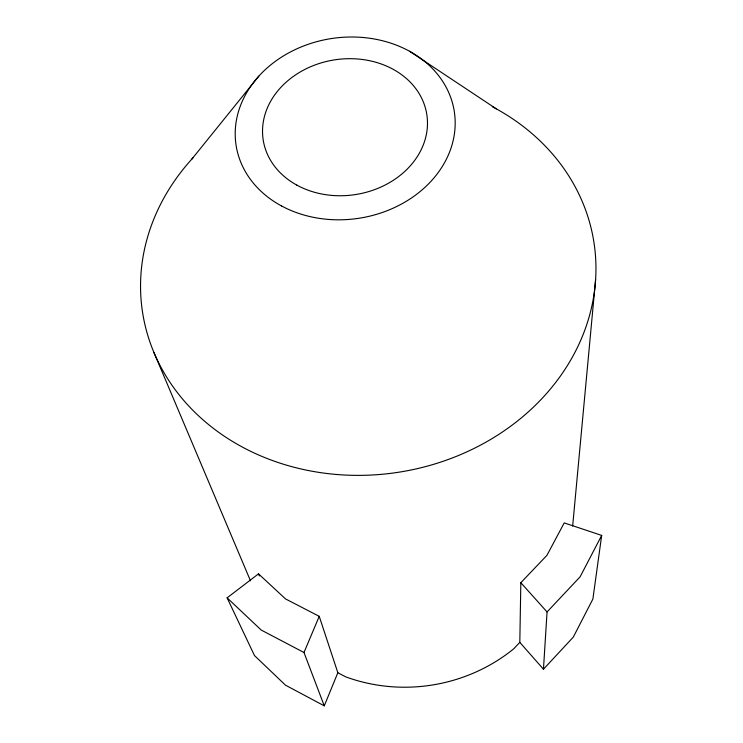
<?xml version="1.0" encoding="UTF-8"?>
<svg xmlns="http://www.w3.org/2000/svg" width="743" height="743" viewBox="0 0 743 743"><rect width="100%" height="100%" fill="white"/><g stroke="black" fill="none" stroke-linecap="round" stroke-linejoin="round"><path stroke-width="1.11" d="M519.812 642.351L520.834 582.707L546.941 555.337L564.225 522.914L601.681 535.415L592.877 599.081L573.299 637.104L543.458 669.229L519.812 642.351L513.812 648.732A164.027 153.485 -8.8 0 1 345.616 676.817L337.842 672.731L319.23 616.337L285.526 598.914L258.508 573.847L227.117 597.846L254.477 655.558L285.488 685.167L324.264 705.85L337.842 672.731M543.458 669.229L547.062 611.944L580.088 576.847L601.681 535.415M572.658 526.044L595.607 279.498M324.264 705.85L303.989 652.512L319.23 616.337M191.815 159.132L258.833 76.13M303.989 652.512L261.192 630.036L227.117 597.846M409.579 51.276L496.315 108.849M520.834 582.707L547.062 611.944M154.033 352.711L250.484 580.803M258.508 573.847L259.372 575.983M492.321 106.695A228.389 197.229 -8.8 0 1 554.129 384.437A228.389 197.229 -8.8 0 1 229.485 439.568A228.389 197.229 -8.8 0 1 193.338 157.47M281.569 205.969A110.41 90.906 -8.8 0 0 454.707 131.539A110.41 90.906 -8.8 0 0 299.299 47.738A110.41 90.906 -8.8 0 0 281.569 205.969M296.801 185.1A82.789 68.152 -8.8 0 0 427.067 130.062A82.789 68.152 -8.8 0 0 311.15 66.498A82.789 68.152 -8.8 0 0 296.801 185.1"/></g></svg>
